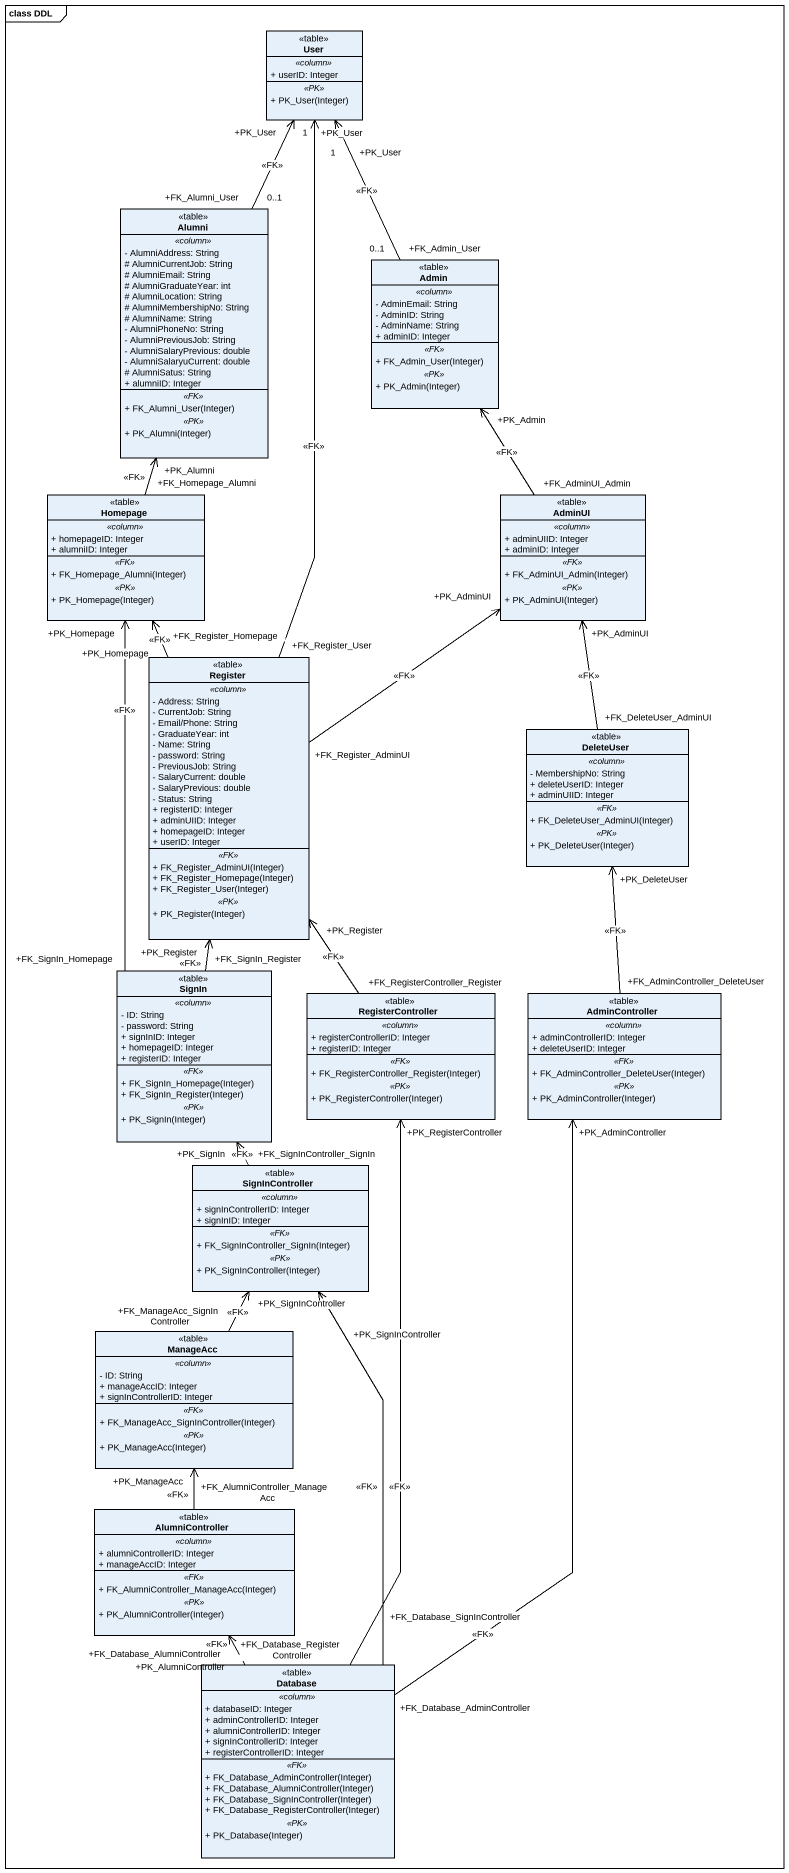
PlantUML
@startuml
mainframe class DDL
hide circle
hide empty members
skinparam classAttributeIconSize 0
class User <<table>> {
  .. <<column>> ..
  + userID: Integer
  .. <<PK>> ..
  + PK_User(Integer)
}
class Alumni <<table>> {
  .. <<column>> ..
  - AlumniAddress: String
  # AlumniCurrentJob: String
  # AlumniEmail: String
  # AlumniGraduateYear: int
  # AlumniLocation: String
  # AlumniMembershipNo: String
  # AlumniName: String
  - AlumniPhoneNo: String
  - AlumniPreviousJob: String
  - AlumniSalaryPrevious: double
  - AlumniSalaryuCurrent: double
  # AlumniSatus: String
  + alumniID: Integer
  .. <<FK>> ..
  + FK_Alumni_User(Integer)
  .. <<PK>> ..
  + PK_Alumni(Integer)
}
class Admin <<table>> {
  .. <<column>> ..
  - AdminEmail: String
  - AdminID: String
  - AdminName: String
  + adminID: Integer
  .. <<FK>> ..
  + FK_Admin_User(Integer)
  .. <<PK>> ..
  + PK_Admin(Integer)
}
class Homepage <<table>> {
  .. <<column>> ..
  + homepageID: Integer
  + alumniID: Integer
  .. <<FK>> ..
  + FK_Homepage_Alumni(Integer)
  .. <<PK>> ..
  + PK_Homepage(Integer)
}
class AdminUI <<table>> {
  .. <<column>> ..
  + adminUIID: Integer
  + adminID: Integer
  .. <<FK>> ..
  + FK_AdminUI_Admin(Integer)
  .. <<PK>> ..
  + PK_AdminUI(Integer)
}
class Register <<table>> {
  .. <<column>> ..
  - Address: String
  - CurrentJob: String
  - Email/Phone: String
  - GraduateYear: int
  - Name: String
  - password: String
  - PreviousJob: String
  - SalaryCurrent: double
  - SalaryPrevious: double
  - Status: String
  + registerID: Integer
  + adminUIID: Integer
  + homepageID: Integer
  + userID: Integer
  .. <<FK>> ..
  + FK_Register_AdminUI(Integer)
  + FK_Register_Homepage(Integer)
  + FK_Register_User(Integer)
  .. <<PK>> ..
  + PK_Register(Integer)
}
class DeleteUser <<table>> {
  .. <<column>> ..
  - MembershipNo: String
  + deleteUserID: Integer
  + adminUIID: Integer
  .. <<FK>> ..
  + FK_DeleteUser_AdminUI(Integer)
  .. <<PK>> ..
  + PK_DeleteUser(Integer)
}
class SignIn <<table>> {
  .. <<column>> ..
  - ID: String
  - password: String
  + signInID: Integer
  + homepageID: Integer
  + registerID: Integer
  .. <<FK>> ..
  + FK_SignIn_Homepage(Integer)
  + FK_SignIn_Register(Integer)
  .. <<PK>> ..
  + PK_SignIn(Integer)
}
class RegisterController <<table>> {
  .. <<column>> ..
  + registerControllerID: Integer
  + registerID: Integer
  .. <<FK>> ..
  + FK_RegisterController_Register(Integer)
  .. <<PK>> ..
  + PK_RegisterController(Integer)
}
class AdminController <<table>> {
  .. <<column>> ..
  + adminControllerID: Integer
  + deleteUserID: Integer
  .. <<FK>> ..
  + FK_AdminController_DeleteUser(Integer)
  .. <<PK>> ..
  + PK_AdminController(Integer)
}
class SignInController <<table>> {
  .. <<column>> ..
  + signInControllerID: Integer
  + signInID: Integer
  .. <<FK>> ..
  + FK_SignInController_SignIn(Integer)
  .. <<PK>> ..
  + PK_SignInController(Integer)
}
class ManageAcc <<table>> {
  .. <<column>> ..
  - ID: String
  + manageAccID: Integer
  + signInControllerID: Integer
  .. <<FK>> ..
  + FK_ManageAcc_SignInController(Integer)
  .. <<PK>> ..
  + PK_ManageAcc(Integer)
}
class AlumniController <<table>> {
  .. <<column>> ..
  + alumniControllerID: Integer
  + manageAccID: Integer
  .. <<FK>> ..
  + FK_AlumniController_ManageAcc(Integer)
  .. <<PK>> ..
  + PK_AlumniController(Integer)
}
class "Database" as Database_ <<table>> {
  .. <<column>> ..
  + databaseID: Integer
  + adminControllerID: Integer
  + alumniControllerID: Integer
  + signInControllerID: Integer
  + registerControllerID: Integer
  .. <<FK>> ..
  + FK_Database_AdminController(Integer)
  + FK_Database_AlumniController(Integer)
  + FK_Database_SignInController(Integer)
  + FK_Database_RegisterController(Integer)
  .. <<PK>> ..
  + PK_Database(Integer)
}
Alumni "+FK_Alumni_User\n0..1" -up-> "+PK_User\n1" User : <<FK>>
Admin "+FK_Admin_User\n0..1" -up-> "+PK_User\n1" User : <<FK>>
Homepage "+FK_Homepage_Alumni" -up-> "+PK_Alumni" Alumni : <<FK>>
AdminUI "+FK_AdminUI_Admin" -up-> "+PK_Admin" Admin : <<FK>>
Register "+FK_Register_User" -up-> "+PK_User" User : <<FK>>
Register "+FK_Register_Homepage" -up-> "+PK_Homepage" Homepage : <<FK>>
Register "+FK_Register_AdminUI" -up-> "+PK_AdminUI" AdminUI : <<FK>>
DeleteUser "+FK_DeleteUser_AdminUI" -up-> "+PK_AdminUI" AdminUI : <<FK>>
SignIn "+FK_SignIn_Homepage" -up-> "+PK_Homepage" Homepage : <<FK>>
SignIn "+FK_SignIn_Register" -up-> "+PK_Register" Register : <<FK>>
RegisterController "+FK_RegisterController_Register" -up-> "+PK_Register" Register : <<FK>>
AdminController "+FK_AdminController_DeleteUser" -up-> "+PK_DeleteUser" DeleteUser : <<FK>>
SignInController "+FK_SignInController_SignIn" -up-> "+PK_SignIn" SignIn : <<FK>>
ManageAcc "+FK_ManageAcc_SignInController" -up-> "+PK_SignInController" SignInController : <<FK>>
AlumniController "+FK_AlumniController_ManageAcc" -up-> "+PK_ManageAcc" ManageAcc : <<FK>>
Database_ "+FK_Database_RegisterController" -up-> "+PK_RegisterController" RegisterController : <<FK>>
Database_ "+FK_Database_AdminController" -up-> "+PK_AdminController" AdminController : <<FK>>
Database_ "+FK_Database_SignInController" -up-> "+PK_SignInController" SignInController : <<FK>>
Database_ "+FK_Database_AlumniController" -up-> "+PK_AlumniController" AlumniController : <<FK>>
@enduml
